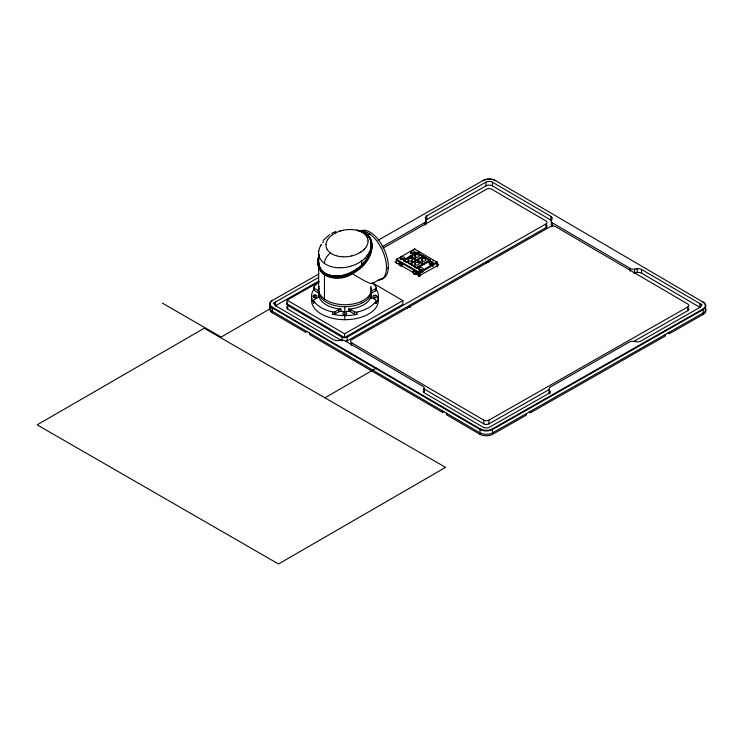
<?xml version="1.0" encoding="UTF-8"?>
<svg xmlns="http://www.w3.org/2000/svg" width="743" height="743" viewBox="0 0 743 743"><rect width="100%" height="100%" fill="white"/><g stroke="black" fill="none" stroke-linecap="round" stroke-linejoin="round"><path stroke-width="1.11" d="M371.351 245.06L371.259 246.648A26.72 18.603 -13.6 0 1 371.184 247.187A26.349 15.222 1.6 0 0 371.333 246.026L371.351 245.599M317.92 261.137L318.05 259.093M318.626 288.823L318.636 261.425M418.615 276.461L418.615 273.006L396.325 259.957L396.539 259.372L419.163 272.217L419.572 276.461M418.615 273.006L419.098 272.17L437.116 261.973L437.395 266.913M318.608 252.295L318.766 250.744M326.01 244.577L326.121 243.555A20.953 13.393 -7.6 0 1 327.598 239.785M371.899 247.698L372.029 245.673A27.389 20.247 -28.7 0 0 371.909 243.332M318.422 259.019C314.252 277.325 338.659 282.711 351.03 274.492C362.677 268.78 373.961 256.725 371.546 242.831M319.137 256.419C313.732 278.281 343.015 280.362 355.368 270.09A32.098 23.73 -29 0 0 366.624 259.428C369.884 254.608 372.197 248.766 371.37 242.868A24.445 18.073 -29 0 0 369.429 237.658L367.841 235.596A24.798 18.334 -29 0 0 357.03 230.423M319.081 256.688C317.605 262.465 319.36 269.263 324.459 272.709M370.766 250.019L371.24 247.317A26.887 19.894 -29.3 0 0 371.156 242.785L371.147 242.72A26.404 18.334 -14.8 0 1 371.184 245.079M371.416 250.335L370.794 252.444M370.711 250.215L368.537 255.833A31.169 23.005 -29.4 0 1 365.686 260.226M319.118 255.193C311.633 278.439 343.285 281.411 356.157 269.923C371.509 262.53 380.472 232.893 357.309 230.284M319.118 254.477L318.533 256.474A29.051 21.445 -29 0 0 318.097 258.935M370.72 252.648L369.819 254.868M369.745 255.025L368.63 257.18M423.445 392.285L424.151 388.97A4.551 2.628 0 0 0 422.999 386.425L345.263 340.916A4.551 2.628 0 0 0 340.879 340.22L338.334 340.6A4.551 2.628 0 0 1 333.951 339.904L275.495 305.679A4.551 2.628 0 0 1 275.542 301.964L318.738 277.371M552.021 226.318A4.551 2.628 0 0 1 551.343 224.098L551.343 220.392L552.04 218.925A4.551 2.628 0 0 0 550.897 216.389L492.442 182.165A4.551 2.628 0 0 0 486.006 182.137L426.733 215.888A4.551 2.628 0 0 0 425.525 218.414L425.525 220.272M369.29 252.629L368.24 254.347M368.528 257.347L367.228 259.428M668.106 332.929L669.387 333.672L703.138 314.456L703.138 309.627A9.092 5.247 0 0 0 703.231 302.206L702.906 302.02A8.637 4.987 0 0 1 702.822 309.069L492.358 428.897A8.637 4.987 0 0 1 480.136 428.85L479.811 434.237A9.092 5.247 0 0 0 492.674 434.284L526.434 415.068L526.434 413.582M320.883 245.144L321.375 244.354M366.308 246.732L366.81 245.849A21.352 13.653 -7.6 0 0 367.386 244.596L367.729 243.528A21.213 13.56 -7.6 0 0 368.036 241.113M327.691 239.627L328.387 238.614A21.454 13.718 -7.6 0 1 331.982 235.113M367.116 259.595L365.64 261.582M398.75 263.607L399.53 262.483L401.099 263.403L401.879 265.437L401.099 266.561L402.613 265.697M365.593 260.449L364.414 261.926M365.528 261.722L363.968 263.524M366.856 256.186L366.754 256.307A27.751 19.615 -11.6 0 1 366.076 257.115L365.045 258.137M323.029 240.565L329.725 234.528M363.801 263.709L360.216 267.136M364.581 248.951L363.633 249.899M362.278 264.257L361.553 264.963L361.804 260.849M360.021 267.304L358.052 268.855M357.513 268.344L355.618 269.672M332.167 234.983L333.393 234.138A21.9 13.996 -7.6 0 1 335.149 233.116M357.866 268.985L355.702 270.471M395.174 261.322L395.165 262.065L419.015 275.867L438.537 265.028L438.546 264.285M361.395 261.137L359.436 262.4M361.349 251.719L360.216 252.462M355.526 270.582L353.204 271.966M702.822 309.069L703.138 309.627L492.674 429.463A9.092 5.247 0 0 1 479.811 429.408L272.263 307.899A9.092 5.247 0 0 1 272.347 300.469L272.672 300.283A8.637 4.987 0 0 0 272.579 307.342L272.263 312.719L305.549 332.214L306.84 331.471M483.136 180.456L482.811 180.642A9.092 5.247 0 0 1 495.674 180.688L495.349 180.503A8.637 4.987 0 0 0 483.136 180.456L378.085 240.268M324.914 397.802L376.357 368.101M272.347 300.469L318.988 273.916M273.34 303.246L275.365 302.095M275.309 305.828A4.551 2.628 0 0 1 275.542 305.679L318.738 281.086M425.869 220.281A4.551 2.628 0 0 1 426.733 219.603L486.006 185.852A4.551 2.628 0 0 1 492.442 185.88L550.897 220.095A4.551 2.628 0 0 1 551.743 220.782M372.132 282.637L402.855 300.627L402.855 304.333L344.576 337.517L287.095 303.868L287.095 300.163L319.249 281.848M382.069 246.843L424.977 222.417A4.551 2.628 0 0 0 426.185 219.882L425.525 218.414M383.147 248.078L486.563 189.196A3.641 2.099 0 0 1 491.708 189.214L545.994 220.996A3.641 2.099 0 0 1 545.956 223.968L545.956 227.683L347.148 340.87A3.641 2.099 0 0 1 345.514 341.409M410.312 256.001L416.953 252.221L423.501 256.056L423.491 256.799M403.514 260.431L409.987 256.744L409.987 256.186M398.304 264.025L400.291 262.901M405.919 262.651L407.916 261.517M371.927 283.789L379.422 279.517M416.535 259.836L410.062 263.524L403.672 259.781M423.334 255.964L416.86 259.651L410.47 255.908M410.22 263.802L416.851 260.022L423.399 263.858M417.018 259.929L423.659 256.149L430.206 259.985L430.197 260.728L423.724 264.415L423.724 263.858L430.197 260.171M410.062 264.081L416.21 260.579L410.145 257.022M423.018 256.706L416.86 260.208L410.795 256.651M332.595 312.004A2.275 1.31 0 0 0 335.037 311.716L338.957 309.487A2.275 1.31 0 0 1 340.907 309.125L340.907 311.354A2.275 1.31 0 0 0 338.957 311.716L335.037 313.945A2.275 1.31 0 0 1 332.595 314.233L332.595 312.004A33.426 19.299 0 0 1 313.76 300.98A2.275 1.31 0 0 1 314.289 299.568L318.208 297.339A2.275 1.31 0 0 0 318.858 296.216A26.376 15.231 0 0 0 340.907 309.125M371.036 296.429A2.275 1.31 0 0 0 371.658 297.553L375.531 299.819A2.275 1.31 0 0 1 376.023 301.231A33.426 19.299 0 0 1 356.919 312.097L356.919 314.326A2.275 1.31 0 0 1 354.485 314.029L350.622 311.763A2.275 1.31 0 0 0 348.681 311.382L348.681 309.153A26.376 15.231 0 0 0 371.036 296.429L371.036 298.658A26.376 15.231 0 0 0 371.091 294.163L371.091 291.934A2.275 1.31 0 0 1 371.741 290.819L375.661 288.581A2.275 1.31 0 0 0 376.19 287.179A33.426 19.299 0 0 0 372.308 282.972M371.091 294.163A2.275 1.31 0 0 1 371.741 293.048L375.661 290.81A2.275 1.31 0 0 0 376.19 289.408L376.19 287.179M423.241 263.756L416.767 267.443L410.377 263.709M430.039 259.892L423.566 263.579L417.176 259.836M414.622 274.566L416.238 273.647M418.458 272.523L416.182 273.814L415.402 271.78L413.832 270.861L413.052 271.975L413.832 274.018M417.65 273.814L420.287 272.319M417.826 273.786L419.823 272.653M417.733 274.139L437.59 262.576L414.613 248.989C413.099 249.174 416.201 249.249 414.613 248.989L396.325 259.4L396.325 259.957M287.095 300.163L344.576 333.811L402.855 300.627M287.104 302.893A3.641 2.099 0 0 0 287.717 305.364L342.003 337.136A3.641 2.099 0 0 0 347.148 337.164L545.956 223.968M309.543 333.059L309.543 334.545L442.531 412.411L443.831 411.668M351.588 342.746L483.777 420.139A3.641 2.099 0 0 0 488.922 420.157L687.73 306.97A3.641 2.099 0 0 0 687.767 303.998L555.569 226.606A3.641 2.099 0 0 0 550.424 226.587L351.615 339.774A3.641 2.099 0 0 0 351.588 342.746L351.588 345.532M423.686 388.673L483.777 423.854A3.641 2.099 0 0 0 488.922 423.872L549.17 389.573M633.51 341.548L687.73 310.676A3.641 2.099 0 0 0 688.408 308.215M529.202 412.012L530.474 412.764L665.338 335.975L665.338 334.489M353.296 271.084L348.374 273.461M353.036 272.059L350.612 273.285M335.372 233.005L336.839 232.29A21.696 13.876 -7.6 0 1 343.006 230.284M331.638 233.376L335.873 231.407M367.822 235.085L369.912 234.101M386.434 268.734L388.301 267.851M350.408 273.378L347.854 274.446M348.021 273.6L343.312 275.096A25.503 18.956 -29.4 0 1 324.329 272.839M339.105 231.389L340.768 230.859M352.6 265.567L350.352 266.263M351.653 255.926L350.157 256.251A21.027 13.448 -7.6 0 1 344.111 256.827L342.997 256.809M342.3 276.09L344.668 275.504A29.785 22.039 -28.9 0 0 347.696 274.548M343.275 230.228L345.058 229.903A21.315 13.634 -7.6 0 1 347.408 229.624M551.343 220.392A4.551 2.628 0 0 0 552.486 222.928L630.231 268.437A4.551 2.628 0 0 0 634.615 269.133L637.15 268.752A4.551 2.628 0 0 1 641.534 269.449L702.256 304.974M633.528 272.932A4.551 2.628 0 0 0 634.615 272.848L637.15 272.467A4.551 2.628 0 0 1 641.534 273.164L699.99 307.388A4.551 2.628 0 0 1 700.222 307.537M347.687 229.606L349.516 229.522A21.268 13.597 -7.6 0 1 351.894 229.578M342.337 267.61L340.108 267.675M336.839 276.767L339.152 276.6A28.104 20.795 -28.9 0 0 342.114 276.155M352.173 229.596L353.974 229.773A20.655 13.207 -7.6 0 1 356.231 230.163M357.169 230.2L358.228 230.349A25.373 18.742 -28.8 0 1 360.643 230.897M357.132 230.451L358.451 230.683A24.593 18.166 -28.5 0 1 360.067 231.082M331.787 276.48L333.932 276.721A26.553 19.634 -28.9 0 0 336.653 276.795M331.74 276.47L331.74 276.47A25.373 18.761 -28.9 0 1 329.298 275.932M356.491 230.219L357.262 230.404A20.47 13.086 -7.6 0 1 360.169 231.389M360.652 230.887L362.017 231.333M329.298 275.922L327.654 275.374M336.198 255.741L337.173 256.01A20.479 13.095 -7.6 0 0 342.634 256.79M360.253 231.138L361.2 231.444M360.401 231.482L361.079 231.797A19.987 12.78 -7.6 0 1 365.705 235.197L366.466 236.209A20.47 13.086 -7.6 0 1 367.293 237.565M396.808 259.121L396.325 263.412M162.373 303.116L221.135 337.043L272.579 307.342L480.136 428.85M495.349 180.503L703.231 302.206M423.501 256.614L417.111 252.314M430.206 260.542L423.816 256.242M416.693 259.929L410.145 256.094L403.514 259.874L403.514 260.617M416.851 260.951L422.916 264.499M420.315 269.291L422.052 270.303M317.911 282.758A33.426 19.299 0 0 0 313.927 286.928A2.275 1.31 0 0 0 314.419 288.34L318.292 290.606A2.275 1.31 0 0 1 318.914 291.73L318.914 293.959A26.376 15.231 0 0 0 318.626 296.949M348.681 309.153A2.275 1.31 0 0 1 350.622 309.534L354.485 311.8A2.275 1.31 0 0 0 356.919 312.097M313.927 286.928L313.927 289.157A2.275 1.31 0 0 0 314.419 290.569L318.292 292.835A2.275 1.31 0 0 1 318.914 293.959M287.104 306.599A3.641 2.099 0 0 0 287.717 309.069L342.003 340.851L342.003 337.136M479.811 434.237L446.524 414.743L446.524 413.257M436.903 262.028L437.386 266.319M368.621 235.791L367.571 234.695A24.612 18.185 -28.8 0 0 366.02 233.432A24.668 18.231 -28.8 0 0 362.575 231.547M321.329 271.019L322.378 272.114A24.612 18.185 -28.9 0 0 323.92 273.387A24.668 18.231 -28.8 0 0 327.375 275.263M369.327 237.779L369.856 238.735A24.24 17.878 -28.8 0 1 370.451 240.091M492.358 428.897L492.674 434.284M327.013 249.137L326.623 248.292A20.46 13.077 -7.6 0 1 326.001 244.726M367.209 237.5L367.646 238.624A20.693 13.225 -7.6 0 1 367.943 239.933L368.026 240.955M370.701 239.079L369.958 237.658A25.021 18.491 -28.8 0 0 368.76 235.968M319.258 267.768L319.992 269.152A25.021 18.491 -28.9 0 0 321.18 270.842M699.99 307.388L699.99 303.673A4.551 2.628 0 0 1 699.952 307.388L640.67 341.139A4.551 2.628 0 0 1 636.268 341.799L633.742 341.399A4.551 2.628 0 0 0 629.34 342.059L550.507 386.936A4.551 2.628 0 0 0 549.3 389.471L549.969 393.725M370.516 240.249L370.868 241.41M371.249 283.807L364.999 281.095A52.502 2.387 33.4 0 1 357.448 276.684L352.061 273.405C344.901 277.093 336.235 279.08 328.397 276.377A24.036 17.776 -29 0 1 321.422 271.39L319.397 267.564L318.608 263.031M370.915 241.577L371.101 242.432M318.097 263.811L318.431 265.446A25.977 19.188 -28.9 0 0 319.146 267.508M371.862 243.063L371.519 241.364A25.977 19.197 -28.8 0 0 370.803 239.302M687.73 306.97L687.73 310.676M669.387 332.186L669.387 333.672M641.534 269.449L641.534 273.164M637.15 268.752L637.15 272.467M634.615 269.133L634.615 272.848M630.231 268.437L630.231 271.223M552.486 222.928L552.486 226.643M550.897 216.389L550.897 220.095M549.3 389.471L549.3 393.186A4.551 2.628 0 0 1 549.653 391.329M530.474 411.278L530.474 412.764M492.442 182.165L492.442 185.88M488.922 420.157L488.922 423.872M486.006 182.137L486.006 185.852M483.777 420.139L483.777 423.854M442.531 410.925L442.531 412.411M432.928 264.006L432.928 265.938M429.668 262.093L429.668 264.025M426.733 215.888L426.733 219.603M426.185 219.882L426.185 223.597A4.551 2.628 0 0 1 426.315 224.014M424.977 222.417L424.977 225.203M424.151 388.97L424.151 392.685A4.551 2.628 0 0 0 423.844 390.827M422.563 269.904L422.563 271.836M422.015 258.926L422.015 260.942M420.009 272.532L420.009 274.715M419.312 268L419.312 269.923M415.309 255.007L415.309 257.022M415.216 262.799L415.216 264.814M411.696 260.747L411.696 263.765M411.148 251.255L411.148 253.187M410.312 256.186L410.312 256.744M408.511 258.87L408.511 260.886M404.043 259.056L404.043 260.988M400.783 257.152L400.783 259.084M376.023 301.231L376.023 303.45A2.275 1.31 0 0 0 375.531 302.048M375.661 288.581L375.661 290.81M375.001 295.25L375.001 298.305M371.741 290.819L371.741 293.048M361.98 265.557L361.98 266.941M361.516 301.333L361.516 303.302M354.485 311.8L354.485 314.029M350.622 309.534L350.622 311.763M349.015 309.144L349.015 311.373M347.148 337.164L347.148 340.87M344.789 306.71L344.789 311.531M344.78 312.45L344.743 319.685M344.576 333.811L344.576 337.517M338.957 309.487L338.957 311.716M335.037 311.716L335.037 313.945M324.459 274.325L324.459 299.085M318.292 290.606L318.292 292.835M314.976 295.008L314.976 298.064M314.419 288.34L314.419 290.569M313.76 300.98L313.76 303.2A2.275 1.31 0 0 1 314.057 301.955M305.549 330.728L305.549 332.214M287.717 305.364L287.717 309.069M275.542 301.964L275.542 305.679M360.151 231.166A26.33 13.513 65 0 1 385.115 251.552A26.33 13.513 65 0 1 379.552 279.294M359.788 231.352A26.376 13.532 65 0 1 383.509 253.029A26.376 13.532 65 0 1 378.735 280.176M363.494 233.209A2.275 1.449 -54.4 0 1 365.426 233.627A25.03 18.464 -28.7 0 1 369.243 237.63M361.497 231.51A25.076 18.501 -28.5 0 1 365.445 233.608M324.459 263.319A9.092 5.777 -54.4 0 1 330.607 253.084A20.581 13.16 -7.6 0 1 327.115 249.323M335.91 255.657A20.702 13.235 -7.6 0 1 330.551 253.057M318.663 252.286A26.135 17.414 -12.7 0 0 324.366 263.384A26.135 17.628 -12.2 0 0 340.071 267.833M318.06 263.477A27.389 20.228 -29 0 1 317.93 261.137M322.722 242.794A27.556 17.869 -15.4 0 1 323.669 241.707M318.849 250.502A26.924 17.795 -14.2 0 1 320.976 245.162M355.665 269.746A31.29 23.247 -29.2 0 1 353.343 271.167M361.962 265.26A31.93 24.148 -28.8 0 1 358.015 268.632M359.482 262.446A27.51 19.253 -12.2 0 1 352.804 265.557M350.399 266.375A26.924 18.566 -12.4 0 1 342.653 267.703M371.073 247.187A27.38 19.049 -13.7 0 1 369.104 252.592M367.822 254.403A27.677 19.197 -13.4 0 1 366.522 256.056M364.952 258.332A27.593 19.374 -12.1 0 1 361.869 260.895M364.256 261.852A31.995 23.544 -29.4 0 1 362.129 264.155M351.653 255.926A21.426 13.699 -7.6 0 0 357.467 253.93L358.748 253.298A21.705 13.876 -7.6 0 0 366.206 246.88M371.899 247.865A29.051 21.491 -28.7 0 1 371.444 250.335M370.757 286.426A26.33 15.204 0 0 1 345.068 304.714A26.33 15.204 0 0 1 319.156 286.529M370.497 287.736A26.33 15.204 0 0 1 345.755 306.673A26.33 15.204 0 0 1 319.118 288.618M382.199 278.309A2.34 1.347 60.3 0 1 380.89 279.015M377.881 297.014A33.426 19.299 0 0 1 345.959 319.676A33.426 19.299 0 0 1 311.781 298.147M376.19 289.408A33.426 19.299 0 0 1 376.023 303.45M356.919 314.326A33.426 19.299 0 0 1 332.595 314.233M313.76 303.2A33.426 19.299 0 0 1 313.927 289.157M348.681 311.382A26.376 15.231 0 0 1 340.907 311.354M370.738 290.81A26.376 15.231 0 0 1 371.091 291.934M350.668 344.427A3.641 2.099 0 0 1 351.105 343.851M410.545 253.762A2.322 1.337 0 0 1 412.755 252.796A2.322 1.337 0 0 1 414.993 253.734M433.243 265.706A2.322 1.337 0 0 1 432.528 266.115M429.445 264.174A2.322 1.337 0 0 1 433.113 264.146M422.888 271.604A2.322 1.337 0 0 1 421.708 272.142M419.089 270.071A2.322 1.337 0 0 1 422.758 270.053M400.189 259.669A2.322 1.337 0 0 1 403.746 258.935A2.322 1.337 0 0 1 403.783 261.118M418.485 272.291A2.043 1.17 60.3 0 1 417.928 273.35M416.442 272.672A2.043 1.17 60.3 0 1 416.173 272.319M415.727 271.39A2.043 1.17 60.3 0 1 415.616 270.861M413.823 273.823A2.043 1.17 60.3 0 1 413.433 271.26A2.043 1.17 60.3 0 1 415.439 272.003A2.043 1.17 60.3 0 1 415.792 274.557M401.257 259.669A1.319 0.762 0 0 1 402.4 259.279A1.319 0.762 0 0 1 403.56 259.66M399.613 265.567A2.043 1.17 60.3 0 1 399.167 262.846A2.043 1.17 60.3 0 1 401.322 263.923A2.043 1.17 60.3 0 1 401.192 266.356M420.185 275.885A1.319 0.762 0 0 1 420.157 274.65M402.288 265.177A1.319 0.762 0 0 1 401.155 264.647A1.319 0.762 0 0 1 401.564 263.839M419.619 270.833A1.319 0.762 0 0 1 420.919 270.118A1.319 0.762 0 0 1 422.247 270.814M432.788 260.338A2.043 1.17 60.3 0 1 433.188 260.431M431.181 262.056A2.043 1.17 60.3 0 1 432.38 264.722M429.993 264.88A1.319 0.762 0 0 1 431.284 264.22A1.319 0.762 0 0 1 432.602 264.861M418.68 251.988A2.043 1.17 60.3 0 1 419.201 252.221M546.495 225.083A3.641 2.099 0 0 1 545.956 227.683M402.353 264.972A0.957 0.548 0 0 1 401.591 264.136M270.173 305.782A9.092 5.247 0 0 0 272.263 311.243L479.811 432.751A9.092 5.247 0 0 0 492.674 432.797L703.138 312.97A9.092 5.247 0 0 0 705.358 307.528M272.263 312.719A9.092 5.247 0 0 1 270.173 307.268M705.358 309.014A9.092 5.247 0 0 1 703.138 314.456M420.166 275.588A0.957 0.548 0 0 1 420.157 274.947M407.517 308.521A1.932 1.114 0 0 1 408.139 307.175A1.932 1.114 0 0 1 410.563 307.24M486.424 263.384A1.932 1.114 0 0 1 488.55 261.991M423.445 390.428A4.551 2.628 0 0 0 424.597 392.973L483.052 427.197A4.551 2.628 0 0 0 489.479 427.216L548.761 393.465A4.551 2.628 0 0 0 549.969 390.939M204.223 328.239L37.15 424.857L278.514 563.983L445.596 467.366L204.223 328.239M416.879 253.112L403.932 260.487L416.832 268.037L429.779 260.663L416.879 253.112M423.399 264.044L416.925 267.731L416.925 268.279L423.399 264.592L423.399 264.044M416.6 267.721L410.22 263.988L416.6 268.279L416.6 267.721M313.862 297.181A2.043 1.18 0 0 0 317.01 296.234A2.043 1.18 0 0 0 314.02 295.138A2.043 1.18 0 0 0 313.862 297.181M343.665 314.633A2.043 1.18 0 0 0 346.814 313.685A2.043 1.18 0 0 0 343.823 312.589A2.043 1.18 0 0 0 343.665 314.633M373.887 297.423A2.043 1.18 0 0 0 377.035 296.476A2.043 1.18 0 0 0 374.045 295.38A2.043 1.18 0 0 0 373.887 297.423M415.643 257.032A2.275 1.31 0 0 0 419.173 256.019A2.275 1.31 0 0 0 415.894 254.765A2.275 1.31 0 0 0 415.643 257.032M415.551 264.833A2.275 1.31 0 0 0 419.08 263.811A2.275 1.31 0 0 0 415.792 262.558A2.275 1.31 0 0 0 415.551 264.833M411.492 253.326A2.322 1.337 0 0 0 415.096 252.286A2.322 1.337 0 0 0 411.743 251.004A2.322 1.337 0 0 0 411.492 253.326M430.021 264.164A2.322 1.337 0 0 0 433.615 263.133A2.322 1.337 0 0 0 430.262 261.852A2.322 1.337 0 0 0 430.021 264.164M419.656 270.062A2.322 1.337 0 0 0 423.25 269.031A2.322 1.337 0 0 0 419.906 267.749A2.322 1.337 0 0 0 419.656 270.062M401.136 259.223A2.322 1.337 0 0 0 404.731 258.192A2.322 1.337 0 0 0 401.387 256.911A2.322 1.337 0 0 0 401.136 259.223M422.349 260.96A2.275 1.31 0 0 0 425.878 259.948A2.275 1.31 0 0 0 422.6 258.685A2.275 1.31 0 0 0 422.349 260.96M408.845 260.904A2.275 1.31 0 0 0 412.374 259.892A2.275 1.31 0 0 0 409.087 258.629A2.275 1.31 0 0 0 408.845 260.904"/></g></svg>
